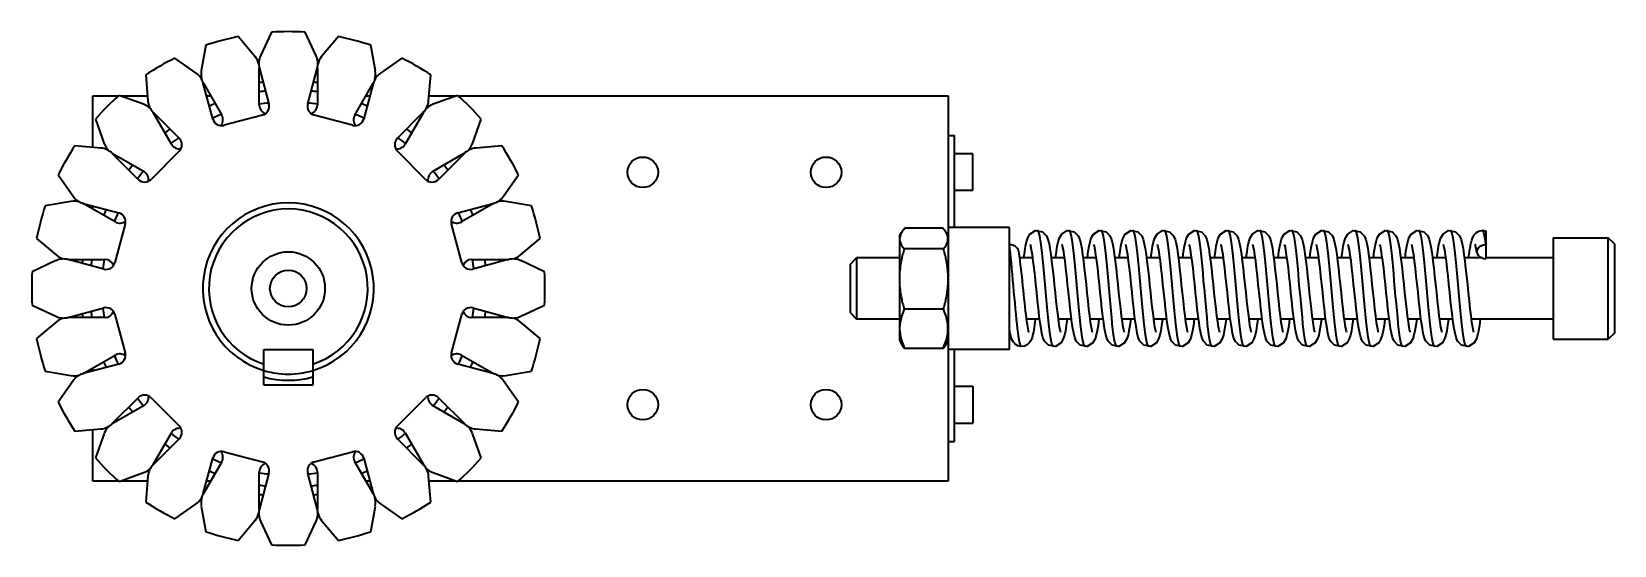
# Model space of a CAD drawing. Header units: millimetres. Extents: x 291 to 921, y 207 to 3425.
# Drawn here: x 291.2 to 550.2, y 589.6 to 673.6 of the extents above; entities that cross this region are included whole.
import ezdxf

# ---------------------------------------------------------------- set-up
doc = ezdxf.new("R2010")
doc.units = ezdxf.units.MM
doc.layers.add('Tangent Edges', color=7, linetype='Continuous', lineweight=50)
doc.layers.add('Visible Edges', color=7, linetype='Continuous', lineweight=50)

msp = doc.modelspace()

# ---------------------------------------------------------------- linework, layer by layer
at = {"layer": 'Tangent Edges', "linetype": 'Continuous', "lineweight": 35}
for points in [[(453.58, 636.65), (453.72, 637.68), (453.86, 638.56), (454.02, 639.28), (454.21, 639.91), (454.58, 640.55), (455.49, 641.11), (456.64, 640.92), (457.28, 640.25), (457.53, 639.64), (457.7, 638.97), (457.85, 638.18), (457.99, 637.23), (458.13, 636.14), (458.27, 634.93), (458.41, 633.64), (458.56, 632.29), (458.7, 630.94), (458.84, 629.6), (458.98, 628.33), (459.12, 627.17), (459.26, 626.15), (459.39, 625.32), (459.52, 624.72), (459.59, 624.48)], [(458.78, 636.65), (458.92, 637.68), (459.06, 638.56), (459.22, 639.28), (459.41, 639.91), (459.78, 640.55), (460.69, 641.11), (461.84, 640.92), (462.48, 640.25), (462.73, 639.64), (462.9, 638.97), (463.05, 638.18), (463.19, 637.23), (463.33, 636.14), (463.47, 634.93), (463.61, 633.64), (463.76, 632.29), (463.9, 630.94), (464.04, 629.6), (464.18, 628.33), (464.32, 627.17), (464.46, 626.15), (464.59, 625.32), (464.72, 624.72), (464.79, 624.48)], [(463.98, 636.65), (464.12, 637.68), (464.26, 638.55), (464.42, 639.28), (464.61, 639.91), (464.98, 640.55), (465.89, 641.11), (467.04, 640.92), (467.68, 640.25), (467.93, 639.64), (468.1, 638.98), (468.24, 638.19), (468.39, 637.24), (468.53, 636.14), (468.67, 634.94), (468.81, 633.64), (468.95, 632.3), (469.1, 630.94), (469.24, 629.61), (469.38, 628.33), (469.52, 627.17), (469.66, 626.15), (469.79, 625.32), (469.92, 624.72), (469.99, 624.48)], [(469.18, 636.65), (469.32, 637.68), (469.46, 638.56), (469.62, 639.28), (469.81, 639.91), (470.18, 640.55), (471.09, 641.11), (472.24, 640.92), (472.88, 640.25), (473.13, 639.64), (473.3, 638.97), (473.45, 638.18), (473.59, 637.23), (473.73, 636.14), (473.87, 634.93), (474.01, 633.64), (474.16, 632.29), (474.3, 630.94), (474.44, 629.6), (474.58, 628.33), (474.72, 627.17), (474.86, 626.15), (474.99, 625.32), (475.12, 624.72), (475.19, 624.48)], [(474.38, 636.65), (474.52, 637.68), (474.66, 638.55), (474.82, 639.28), (475.01, 639.91), (475.38, 640.55), (476.29, 641.11), (477.44, 640.92), (478.08, 640.25), (478.33, 639.64), (478.5, 638.98), (478.65, 638.19), (478.79, 637.24), (478.93, 636.14), (479.07, 634.94), (479.21, 633.64), (479.35, 632.3), (479.5, 630.94), (479.64, 629.61), (479.78, 628.33), (479.92, 627.17), (480.06, 626.15), (480.19, 625.32), (480.32, 624.72), (480.39, 624.48)], [(479.58, 636.65), (479.72, 637.68), (479.86, 638.56), (480.02, 639.28), (480.21, 639.91), (480.58, 640.55), (481.49, 641.11), (482.64, 640.92), (483.28, 640.25), (483.53, 639.64), (483.7, 638.97), (483.85, 638.18), (483.99, 637.23), (484.13, 636.14), (484.27, 634.93), (484.41, 633.64), (484.56, 632.29), (484.7, 630.94), (484.84, 629.6), (484.98, 628.33), (485.12, 627.17), (485.26, 626.15), (485.39, 625.32), (485.52, 624.72), (485.59, 624.48)], [(484.78, 636.65), (484.92, 637.68), (485.06, 638.55), (485.22, 639.28), (485.41, 639.91), (485.78, 640.55), (486.69, 641.11), (487.84, 640.92), (488.48, 640.25), (488.73, 639.64), (488.9, 638.98), (489.05, 638.19), (489.19, 637.24), (489.33, 636.14), (489.47, 634.94), (489.61, 633.64), (489.75, 632.3), (489.9, 630.94), (490.04, 629.61), (490.18, 628.33), (490.32, 627.17), (490.46, 626.15), (490.59, 625.32), (490.72, 624.72), (490.79, 624.48)], [(489.98, 636.65), (490.12, 637.68), (490.26, 638.56), (490.42, 639.28), (490.61, 639.91), (490.98, 640.55), (491.89, 641.11), (493.04, 640.92), (493.68, 640.25), (493.93, 639.64), (494.1, 638.97), (494.25, 638.18), (494.39, 637.23), (494.53, 636.14), (494.67, 634.93), (494.81, 633.64), (494.96, 632.29), (495.1, 630.94), (495.24, 629.6), (495.38, 628.33), (495.52, 627.17), (495.66, 626.15), (495.79, 625.32), (495.92, 624.72), (495.99, 624.48)], [(495.18, 636.65), (495.32, 637.68), (495.46, 638.55), (495.62, 639.28), (495.81, 639.91), (496.18, 640.55), (497.09, 641.11), (498.24, 640.92), (498.88, 640.25), (499.13, 639.64), (499.3, 638.98), (499.45, 638.19), (499.59, 637.24), (499.73, 636.14), (499.87, 634.94), (500.01, 633.64), (500.15, 632.3), (500.3, 630.94), (500.44, 629.61), (500.58, 628.33), (500.72, 627.17), (500.86, 626.15), (500.99, 625.32), (501.12, 624.72), (501.19, 624.48)], [(500.38, 636.65), (500.52, 637.68), (500.66, 638.56), (500.82, 639.28), (501.01, 639.91), (501.38, 640.55), (502.29, 641.11), (503.44, 640.92), (504.08, 640.25), (504.33, 639.64), (504.5, 638.97), (504.65, 638.18), (504.79, 637.23), (504.93, 636.14), (505.07, 634.93), (505.21, 633.64), (505.36, 632.29), (505.5, 630.94), (505.64, 629.6), (505.78, 628.33), (505.92, 627.17), (506.06, 626.15), (506.19, 625.32), (506.32, 624.72), (506.39, 624.48)], [(505.58, 636.65), (505.72, 637.68), (505.86, 638.55), (506.02, 639.28), (506.21, 639.91), (506.58, 640.55), (507.49, 641.11), (508.64, 640.92), (509.28, 640.25), (509.53, 639.64), (509.7, 638.98), (509.85, 638.19), (509.99, 637.24), (510.13, 636.14), (510.27, 634.94), (510.41, 633.64), (510.55, 632.3), (510.7, 630.94), (510.84, 629.61), (510.98, 628.33), (511.12, 627.17), (511.26, 626.15), (511.39, 625.32), (511.52, 624.72), (511.59, 624.48)], [(510.78, 636.65), (510.92, 637.68), (511.06, 638.56), (511.22, 639.28), (511.41, 639.91), (511.78, 640.55), (512.69, 641.11), (513.84, 640.92), (514.48, 640.25), (514.73, 639.64), (514.9, 638.97), (515.05, 638.18), (515.19, 637.23), (515.33, 636.14), (515.47, 634.93), (515.61, 633.64), (515.76, 632.29), (515.9, 630.94), (516.04, 629.6), (516.18, 628.33), (516.32, 627.17), (516.46, 626.15), (516.59, 625.32), (516.72, 624.72), (516.79, 624.48)], [(515.98, 636.65), (516.12, 637.68), (516.26, 638.55), (516.42, 639.28), (516.61, 639.91), (516.98, 640.55), (517.89, 641.11), (519.04, 640.92), (519.68, 640.25), (519.93, 639.64), (520.1, 638.98), (520.25, 638.19), (520.39, 637.24), (520.53, 636.14), (520.67, 634.94), (520.81, 633.64), (520.95, 632.3), (521.1, 630.94), (521.24, 629.61), (521.38, 628.33), (521.52, 627.17), (521.66, 626.15), (521.79, 625.32), (521.92, 624.72), (521.99, 624.48)], [(521.18, 636.65), (521.32, 637.68), (521.46, 638.56), (521.62, 639.28), (521.81, 639.91), (522.18, 640.55), (523.09, 641.11), (524.24, 640.92), (524.88, 640.25), (525.13, 639.64), (525.3, 638.97), (525.45, 638.18), (525.59, 637.23), (525.73, 636.14), (525.87, 634.93), (526.01, 633.64), (526.16, 632.29), (526.3, 630.94), (526.44, 629.6), (526.58, 628.33), (526.72, 627.17), (526.86, 626.15), (526.99, 625.32), (527.12, 624.72), (527.19, 624.48)], [(526.38, 636.65), (526.42, 636.95), (526.46, 637.25), (526.5, 637.53), (526.54, 637.8), (526.58, 638.06), (526.62, 638.31), (526.66, 638.54), (526.7, 638.76), (526.74, 638.97), (526.79, 639.17), (526.84, 639.36), (526.89, 639.54), (526.94, 639.71), (527, 639.88), (527.07, 640.05), (527.16, 640.23), (527.27, 640.42), (527.43, 640.61), (527.64, 640.81), (527.91, 640.98), (528.22, 641.09), (528.55, 641.15), (528.89, 641.12), (529.22, 641.03)], [(452.71, 637.8), (452.78, 637.29), (452.86, 636.74), (452.93, 636.15), (453, 635.53), (453.08, 634.89), (453.15, 634.22), (453.23, 633.53), (453.3, 632.82), (453.37, 632.11), (453.45, 631.4), (453.52, 630.69), (453.6, 629.99), (453.67, 629.3), (453.74, 628.63), (453.82, 627.99), (453.89, 627.39), (453.96, 626.82), (454.04, 626.29), (454.11, 625.81), (454.18, 625.39), (454.25, 625.03), (454.31, 624.75), (454.36, 624.55), (454.39, 624.48)], [(460.67, 626.65), (460.53, 625.62), (460.38, 624.74), (460.23, 624.01), (460.04, 623.39), (459.67, 622.74), (458.75, 622.18), (457.61, 622.38), (456.97, 623.05), (456.71, 623.66), (456.55, 624.32), (456.4, 625.11), (456.26, 626.06), (456.11, 627.15), (455.97, 628.36), (455.83, 629.65), (455.69, 631), (455.55, 632.36), (455.41, 633.69), (455.27, 634.96), (455.13, 636.12), (454.99, 637.14), (454.85, 637.98), (454.73, 638.57), (454.65, 638.82)], [(465.87, 626.65), (465.73, 625.62), (465.58, 624.74), (465.43, 624.01), (465.24, 623.39), (464.87, 622.74), (463.95, 622.18), (462.81, 622.38), (462.17, 623.05), (461.91, 623.66), (461.75, 624.32), (461.6, 625.11), (461.46, 626.06), (461.31, 627.15), (461.17, 628.36), (461.03, 629.65), (460.89, 631), (460.75, 632.36), (460.61, 633.69), (460.47, 634.96), (460.33, 636.12), (460.19, 637.14), (460.05, 637.98), (459.93, 638.57), (459.85, 638.82)], [(471.07, 626.65), (470.93, 625.62), (470.78, 624.74), (470.63, 624.01), (470.44, 623.39), (470.07, 622.74), (469.15, 622.18), (468.01, 622.38), (467.37, 623.05), (467.11, 623.66), (466.95, 624.32), (466.8, 625.11), (466.66, 626.06), (466.51, 627.15), (466.37, 628.36), (466.23, 629.65), (466.09, 631), (465.95, 632.36), (465.81, 633.69), (465.67, 634.96), (465.53, 636.12), (465.39, 637.14), (465.25, 637.98), (465.13, 638.57), (465.05, 638.82)], [(476.27, 626.65), (476.13, 625.62), (475.98, 624.74), (475.83, 624.01), (475.64, 623.39), (475.27, 622.74), (474.35, 622.18), (473.21, 622.38), (472.57, 623.05), (472.31, 623.66), (472.15, 624.32), (472, 625.11), (471.86, 626.06), (471.71, 627.15), (471.57, 628.36), (471.43, 629.65), (471.29, 631), (471.15, 632.36), (471.01, 633.69), (470.87, 634.96), (470.73, 636.12), (470.59, 637.14), (470.45, 637.98), (470.33, 638.57), (470.25, 638.82)], [(481.47, 626.65), (481.33, 625.62), (481.18, 624.74), (481.03, 624.01), (480.84, 623.39), (480.47, 622.74), (479.55, 622.18), (478.41, 622.38), (477.77, 623.05), (477.51, 623.66), (477.35, 624.32), (477.2, 625.11), (477.06, 626.06), (476.91, 627.15), (476.77, 628.36), (476.63, 629.65), (476.49, 631), (476.35, 632.36), (476.21, 633.69), (476.07, 634.96), (475.93, 636.12), (475.79, 637.14), (475.65, 637.98), (475.53, 638.57), (475.45, 638.82)], [(486.67, 626.65), (486.53, 625.62), (486.38, 624.74), (486.23, 624.01), (486.04, 623.39), (485.67, 622.74), (484.75, 622.18), (483.61, 622.38), (482.97, 623.05), (482.71, 623.66), (482.55, 624.32), (482.4, 625.11), (482.26, 626.06), (482.11, 627.15), (481.97, 628.36), (481.83, 629.65), (481.69, 631), (481.55, 632.36), (481.41, 633.69), (481.27, 634.96), (481.13, 636.12), (480.99, 637.14), (480.85, 637.98), (480.73, 638.57), (480.65, 638.82)], [(491.87, 626.65), (491.73, 625.62), (491.58, 624.74), (491.43, 624.01), (491.24, 623.39), (490.87, 622.74), (489.95, 622.18), (488.81, 622.38), (488.17, 623.05), (487.91, 623.66), (487.75, 624.32), (487.6, 625.11), (487.46, 626.06), (487.31, 627.15), (487.17, 628.36), (487.03, 629.65), (486.89, 631), (486.75, 632.36), (486.61, 633.69), (486.47, 634.96), (486.33, 636.12), (486.19, 637.14), (486.05, 637.98), (485.93, 638.57), (485.85, 638.82)], [(497.07, 626.65), (496.93, 625.62), (496.78, 624.74), (496.63, 624.01), (496.44, 623.39), (496.07, 622.74), (495.15, 622.18), (494.01, 622.38), (493.37, 623.05), (493.11, 623.66), (492.95, 624.32), (492.8, 625.11), (492.66, 626.06), (492.51, 627.15), (492.37, 628.36), (492.23, 629.65), (492.09, 631), (491.95, 632.36), (491.81, 633.69), (491.67, 634.96), (491.53, 636.12), (491.39, 637.14), (491.25, 637.98), (491.13, 638.57), (491.05, 638.82)], [(502.27, 626.65), (502.13, 625.62), (501.98, 624.74), (501.83, 624.01), (501.64, 623.39), (501.27, 622.74), (500.35, 622.18), (499.21, 622.38), (498.57, 623.05), (498.31, 623.66), (498.15, 624.32), (498, 625.11), (497.86, 626.06), (497.71, 627.15), (497.57, 628.36), (497.43, 629.65), (497.29, 631), (497.15, 632.36), (497.01, 633.69), (496.87, 634.96), (496.73, 636.12), (496.59, 637.14), (496.45, 637.98), (496.33, 638.57), (496.25, 638.82)], [(507.47, 626.65), (507.33, 625.62), (507.18, 624.74), (507.03, 624.01), (506.84, 623.39), (506.47, 622.74), (505.55, 622.18), (504.41, 622.38), (503.77, 623.05), (503.51, 623.66), (503.35, 624.32), (503.2, 625.11), (503.06, 626.06), (502.91, 627.15), (502.77, 628.36), (502.63, 629.65), (502.49, 631), (502.35, 632.36), (502.21, 633.69), (502.07, 634.96), (501.93, 636.12), (501.79, 637.14), (501.65, 637.98), (501.53, 638.57), (501.45, 638.82)], [(512.67, 626.65), (512.53, 625.62), (512.38, 624.74), (512.23, 624.01), (512.03, 623.39), (511.67, 622.74), (510.75, 622.18), (509.61, 622.38), (508.97, 623.05), (508.71, 623.66), (508.55, 624.32), (508.4, 625.11), (508.26, 626.06), (508.11, 627.15), (507.97, 628.36), (507.83, 629.65), (507.69, 631), (507.55, 632.36), (507.41, 633.69), (507.27, 634.96), (507.13, 636.12), (506.99, 637.14), (506.85, 637.98), (506.73, 638.57), (506.65, 638.82)], [(517.87, 626.65), (517.73, 625.62), (517.58, 624.74), (517.43, 624.01), (517.24, 623.39), (516.87, 622.74), (515.95, 622.18), (514.81, 622.38), (514.17, 623.05), (513.91, 623.66), (513.75, 624.32), (513.6, 625.11), (513.46, 626.06), (513.31, 627.15), (513.17, 628.36), (513.03, 629.65), (512.89, 631), (512.75, 632.36), (512.61, 633.69), (512.47, 634.96), (512.33, 636.12), (512.19, 637.14), (512.05, 637.98), (511.93, 638.57), (511.85, 638.82)], [(523.07, 626.65), (522.93, 625.62), (522.78, 624.74), (522.63, 624.01), (522.43, 623.39), (522.07, 622.74), (521.15, 622.18), (520.01, 622.38), (519.37, 623.05), (519.11, 623.66), (518.95, 624.32), (518.8, 625.11), (518.66, 626.06), (518.51, 627.15), (518.37, 628.36), (518.23, 629.65), (518.09, 631), (517.95, 632.36), (517.81, 633.69), (517.67, 634.96), (517.53, 636.12), (517.39, 637.14), (517.25, 637.98), (517.13, 638.57), (517.05, 638.82)], [(528.27, 626.65), (528.13, 625.62), (527.98, 624.74), (527.83, 624.01), (527.64, 623.39), (527.27, 622.74), (526.35, 622.18), (525.21, 622.37), (524.57, 623.05), (524.32, 623.66), (524.15, 624.32), (524, 625.11), (523.86, 626.06), (523.71, 627.15), (523.57, 628.36), (523.43, 629.65), (523.29, 630.99), (523.15, 632.36), (523.01, 633.69), (522.87, 634.96), (522.73, 636.12), (522.59, 637.14), (522.45, 637.98), (522.33, 638.57), (522.25, 638.82)], [(527.73, 637.54), (527.71, 637.63), (527.7, 637.71), (527.68, 637.8), (527.67, 637.88), (527.65, 637.96), (527.64, 638.04), (527.63, 638.11), (527.61, 638.18), (527.6, 638.25), (527.59, 638.31), (527.57, 638.38), (527.56, 638.43), (527.55, 638.49), (527.53, 638.54), (527.52, 638.59), (527.51, 638.63), (527.5, 638.67), (527.49, 638.71), (527.48, 638.74), (527.47, 638.77), (527.46, 638.79), (527.46, 638.81), (527.46, 638.82), (527.45, 638.82)], [(455.47, 626.65), (455.4, 626.17), (455.34, 625.71), (455.27, 625.28), (455.21, 624.89), (455.14, 624.53), (455.07, 624.2), (455, 623.9), (454.92, 623.61), (454.82, 623.34), (454.68, 623.06), (454.47, 622.75), (454.14, 622.44), (453.67, 622.21), (453.13, 622.15), (452.61, 622.27), (452.18, 622.54), (451.89, 622.85), (451.71, 623.15), (451.59, 623.43), (451.5, 623.7), (451.42, 623.99), (451.35, 624.3), (451.28, 624.64), (451.22, 625.01)]]:
    msp.add_lwpolyline(points, dxfattribs=at)
for points in [[(458.42, 622.15), (458.31, 622.23), (458.21, 622.47), (458.1, 622.87), (457.99, 623.42), (457.88, 624.11), (457.77, 624.93), (457.66, 625.87), (457.56, 626.9), (457.45, 628.01), (457.34, 629.19), (457.23, 630.41), (457.12, 631.65), (457.01, 632.89), (456.91, 634.11), (456.8, 635.28), (456.69, 636.4), (456.58, 637.43), (456.47, 638.36), (456.36, 639.18), (456.26, 639.87), (456.15, 640.42), (456.04, 640.82), (455.93, 641.06), (455.82, 641.15)], [(463.62, 622.15), (463.51, 622.23), (463.41, 622.47), (463.3, 622.87), (463.19, 623.42), (463.08, 624.11), (462.97, 624.93), (462.86, 625.87), (462.76, 626.9), (462.65, 628.01), (462.54, 629.19), (462.43, 630.41), (462.32, 631.65), (462.21, 632.89), (462.11, 634.11), (462, 635.28), (461.89, 636.4), (461.78, 637.43), (461.67, 638.36), (461.56, 639.18), (461.46, 639.87), (461.35, 640.42), (461.24, 640.82), (461.13, 641.07), (461.02, 641.14)], [(468.82, 622.15), (468.71, 622.23), (468.61, 622.47), (468.5, 622.87), (468.39, 623.42), (468.28, 624.11), (468.17, 624.93), (468.06, 625.86), (467.96, 626.9), (467.85, 628.01), (467.74, 629.19), (467.63, 630.41), (467.52, 631.65), (467.41, 632.89), (467.31, 634.11), (467.2, 635.28), (467.09, 636.4), (466.98, 637.43), (466.87, 638.36), (466.76, 639.18), (466.66, 639.87), (466.55, 640.42), (466.44, 640.82), (466.33, 641.07), (466.22, 641.15)], [(474.02, 622.15), (473.91, 622.23), (473.81, 622.47), (473.7, 622.87), (473.59, 623.42), (473.48, 624.11), (473.37, 624.93), (473.26, 625.87), (473.16, 626.9), (473.05, 628.01), (472.94, 629.19), (472.83, 630.41), (472.72, 631.65), (472.61, 632.89), (472.51, 634.11), (472.4, 635.28), (472.29, 636.4), (472.18, 637.43), (472.07, 638.36), (471.96, 639.18), (471.86, 639.87), (471.75, 640.42), (471.64, 640.82), (471.53, 641.06), (471.42, 641.15)], [(479.22, 622.15), (479.11, 622.23), (479.01, 622.47), (478.9, 622.87), (478.79, 623.42), (478.68, 624.11), (478.57, 624.93), (478.46, 625.87), (478.36, 626.9), (478.25, 628.01), (478.14, 629.19), (478.03, 630.41), (477.92, 631.65), (477.81, 632.89), (477.71, 634.11), (477.6, 635.28), (477.49, 636.4), (477.38, 637.43), (477.27, 638.36), (477.16, 639.18), (477.06, 639.87), (476.95, 640.42), (476.84, 640.82), (476.73, 641.06), (476.62, 641.14)], [(484.42, 622.15), (484.31, 622.23), (484.21, 622.47), (484.1, 622.87), (483.99, 623.42), (483.88, 624.11), (483.77, 624.93), (483.66, 625.86), (483.56, 626.9), (483.45, 628.01), (483.34, 629.19), (483.23, 630.41), (483.12, 631.65), (483.01, 632.89), (482.91, 634.11), (482.8, 635.28), (482.69, 636.4), (482.58, 637.43), (482.47, 638.36), (482.36, 639.18), (482.26, 639.87), (482.15, 640.42), (482.04, 640.82), (481.93, 641.07), (481.82, 641.15)], [(489.62, 622.15), (489.51, 622.23), (489.41, 622.47), (489.3, 622.87), (489.19, 623.42), (489.08, 624.11), (488.97, 624.93), (488.86, 625.87), (488.76, 626.9), (488.65, 628.01), (488.54, 629.19), (488.43, 630.41), (488.32, 631.65), (488.21, 632.89), (488.11, 634.11), (488, 635.28), (487.89, 636.4), (487.78, 637.43), (487.67, 638.36), (487.56, 639.18), (487.46, 639.87), (487.35, 640.42), (487.24, 640.82), (487.13, 641.06), (487.02, 641.15)], [(494.82, 622.15), (494.71, 622.23), (494.61, 622.47), (494.5, 622.87), (494.39, 623.42), (494.28, 624.11), (494.17, 624.93), (494.06, 625.87), (493.96, 626.9), (493.85, 628.01), (493.74, 629.19), (493.63, 630.41), (493.52, 631.65), (493.41, 632.89), (493.31, 634.11), (493.2, 635.28), (493.09, 636.4), (492.98, 637.43), (492.87, 638.36), (492.76, 639.18), (492.66, 639.87), (492.55, 640.42), (492.44, 640.82), (492.33, 641.06), (492.22, 641.14)], [(500.02, 622.15), (499.91, 622.23), (499.81, 622.47), (499.7, 622.87), (499.59, 623.42), (499.48, 624.11), (499.37, 624.93), (499.26, 625.86), (499.16, 626.9), (499.05, 628.01), (498.94, 629.19), (498.83, 630.41), (498.72, 631.65), (498.61, 632.89), (498.51, 634.11), (498.4, 635.28), (498.29, 636.4), (498.18, 637.43), (498.07, 638.36), (497.96, 639.18), (497.86, 639.87), (497.75, 640.42), (497.64, 640.82), (497.53, 641.07), (497.42, 641.15)], [(505.22, 622.15), (505.11, 622.23), (505.01, 622.47), (504.9, 622.87), (504.79, 623.42), (504.68, 624.11), (504.57, 624.93), (504.46, 625.87), (504.36, 626.9), (504.25, 628.01), (504.14, 629.19), (504.03, 630.41), (503.92, 631.65), (503.81, 632.89), (503.71, 634.11), (503.6, 635.28), (503.49, 636.4), (503.38, 637.43), (503.27, 638.36), (503.16, 639.18), (503.06, 639.87), (502.95, 640.42), (502.84, 640.82), (502.73, 641.06), (502.62, 641.15)], [(510.42, 622.15), (510.31, 622.23), (510.21, 622.47), (510.1, 622.87), (509.99, 623.42), (509.88, 624.11), (509.77, 624.93), (509.66, 625.87), (509.56, 626.9), (509.45, 628.01), (509.34, 629.19), (509.23, 630.41), (509.12, 631.65), (509.01, 632.89), (508.91, 634.11), (508.8, 635.28), (508.69, 636.4), (508.58, 637.43), (508.47, 638.36), (508.36, 639.18), (508.26, 639.87), (508.15, 640.42), (508.04, 640.82), (507.93, 641.06), (507.82, 641.14)], [(515.62, 622.15), (515.51, 622.23), (515.41, 622.47), (515.3, 622.87), (515.19, 623.42), (515.08, 624.11), (514.97, 624.93), (514.86, 625.87), (514.76, 626.9), (514.65, 628.01), (514.54, 629.19), (514.43, 630.41), (514.32, 631.65), (514.21, 632.89), (514.11, 634.11), (514, 635.28), (513.89, 636.4), (513.78, 637.43), (513.67, 638.36), (513.56, 639.18), (513.46, 639.87), (513.35, 640.42), (513.24, 640.82), (513.13, 641.07), (513.02, 641.15)], [(520.82, 622.15), (520.71, 622.23), (520.61, 622.47), (520.5, 622.87), (520.39, 623.42), (520.28, 624.11), (520.17, 624.93), (520.06, 625.87), (519.96, 626.9), (519.85, 628.01), (519.74, 629.19), (519.63, 630.41), (519.52, 631.65), (519.41, 632.89), (519.31, 634.11), (519.2, 635.28), (519.09, 636.4), (518.98, 637.43), (518.87, 638.36), (518.76, 639.18), (518.66, 639.87), (518.55, 640.42), (518.44, 640.82), (518.33, 641.06), (518.22, 641.15)], [(526.02, 622.15), (525.91, 622.23), (525.81, 622.47), (525.7, 622.87), (525.59, 623.42), (525.48, 624.11), (525.37, 624.93), (525.26, 625.87), (525.16, 626.9), (525.05, 628.01), (524.94, 629.19), (524.83, 630.41), (524.72, 631.65), (524.61, 632.89), (524.51, 634.11), (524.4, 635.28), (524.29, 636.4), (524.18, 637.43), (524.07, 638.36), (523.96, 639.18), (523.86, 639.87), (523.75, 640.42), (523.64, 640.82), (523.53, 641.06), (523.42, 641.14)], [(529.22, 638.8), (529.19, 638.99), (529.17, 639.16), (529.14, 639.33), (529.12, 639.5), (529.09, 639.65), (529.07, 639.8), (529.04, 639.94), (529.02, 640.08), (528.99, 640.21), (528.97, 640.32), (528.94, 640.44), (528.92, 640.54), (528.89, 640.64), (528.87, 640.72), (528.84, 640.8), (528.82, 640.88), (528.8, 640.94), (528.77, 640.99), (528.75, 641.04), (528.72, 641.08), (528.7, 641.11), (528.67, 641.13), (528.65, 641.14), (528.62, 641.15)], [(453.22, 622.15), (453.14, 622.2), (453.05, 622.34), (452.97, 622.58), (452.89, 622.91), (452.8, 623.33), (452.72, 623.84), (452.64, 624.43), (452.55, 625.08), (452.47, 625.81), (452.39, 626.59), (452.3, 627.43), (452.22, 628.31), (452.14, 629.23), (452.05, 630.16), (451.97, 631.12), (451.88, 632.07), (451.8, 633.03), (451.72, 633.97), (451.63, 634.89), (451.55, 635.77), (451.47, 636.61), (451.38, 637.4), (451.3, 638.13), (451.22, 638.8)]]:
    msp.add_lwpolyline(points, dxfattribs=at).dxf.unprotected_set("ltscale", 0)
for centre, major_axis, start_param, end_param in [((451.22, 637.67), (1.5, 0), 0.115445, 1.570796), ((529.22, 637.67), (-1.5, 0), 4.712389, 7.853982)]:
    msp.add_ellipse(centre, major_axis=major_axis, ratio=0.753227, start_param=start_param, end_param=end_param, dxfattribs=at)
at = {"layer": 'Visible Edges', "linetype": 'Continuous', "lineweight": 35}
for p, q in [((330.47, 673.56), (328.67, 669.69)), ((337.77, 669.69), (335.97, 673.56)), ((319.71, 671.42), (318.97, 667.22)), ((327.76, 669.58), (325.02, 672.84)), ((341.41, 672.84), (338.67, 669.58)), ((347.46, 667.22), (346.72, 671.42)), ((318.13, 666.87), (314.64, 669.32)), ((351.79, 669.32), (348.3, 666.87)), ((309.88, 666.57), (310.25, 662.32)), ((328.47, 661.65), (328.47, 667.65)), ((328.49, 667.65), (330.04, 661.85)), ((336.39, 661.85), (337.95, 667.65)), ((337.97, 667.65), (337.97, 661.65)), ((356.18, 662.32), (356.55, 666.57)), ((301.22, 663.15), (305.44, 663.15)), ((301.22, 654.73), (301.22, 663.15)), ((309.53, 661.77), (305.53, 663.23)), ((305.74, 663.15), (310.18, 663.15)), ((320.86, 659.4), (319.31, 665.19)), ((319.33, 665.2), (322.33, 660)), ((319.86, 663.15), (320.51, 663.15)), ((344.1, 660), (347.1, 665.2)), ((347.12, 665.19), (345.57, 659.4)), ((345.92, 663.15), (346.57, 663.15)), ((356.25, 663.15), (360.69, 663.15)), ((360.91, 663.23), (356.9, 661.77)), ((361, 663.15), (441.22, 663.15)), ((441.22, 663.15), (441.22, 641.65)), ((311.12, 660.46), (315.36, 656.22)), ((351.07, 656.22), (355.31, 660.46)), ((301.64, 659.34), (303.1, 655.33)), ((314.1, 655.25), (311.1, 660.45)), ((328.98, 660.02), (322.7, 658.34)), ((343.73, 658.34), (337.45, 660.02)), ((355.33, 660.45), (352.33, 655.25)), ((363.34, 655.33), (364.79, 659.34)), ((441.22, 656.65), (442.22, 656.65)), ((442.22, 641.65), (442.22, 656.65)), ((302.54, 654.61), (298.3, 654.98)), ((308.64, 649.5), (304.4, 653.74)), ((304.41, 653.76), (309.61, 650.76)), ((315.36, 654.1), (310.77, 649.5)), ((355.67, 649.5), (351.07, 654.1)), ((356.82, 650.76), (362.02, 653.76)), ((362.03, 653.74), (357.79, 649.5)), ((368.14, 654.98), (363.89, 654.61)), ((445.22, 653.65), (442.22, 653.65)), ((445.22, 647.65), (445.22, 653.65)), ((295.55, 650.22), (297.99, 646.73)), ((368.44, 646.73), (370.89, 650.22)), ((445.22, 647.65), (442.22, 647.65)), ((297.64, 645.89), (293.45, 645.15)), ((304.86, 642.53), (299.66, 645.53)), ((299.67, 645.55), (305.47, 644)), ((301.22, 644.64), (301.22, 645.14)), ((360.96, 644), (366.76, 645.55)), ((366.77, 645.53), (361.57, 642.53)), ((372.99, 645.15), (368.79, 645.89)), ((292.02, 639.84), (295.29, 637.1)), ((306.53, 642.16), (304.85, 635.88)), ((361.59, 635.88), (359.9, 642.16)), ((371.14, 637.1), (374.41, 639.84)), ((433.22, 640.18), (433.57, 640.79)), ((433.22, 640.18), (433.22, 633.2)), ((440.35, 641.49), (434.08, 641.49)), ((441.22, 640.18), (440.86, 640.79)), ((441.22, 641.65), (441.22, 621.65)), ((451.22, 641.65), (441.22, 641.65)), ((451.22, 621.65), (451.22, 641.65)), ((540.22, 639.95), (540.22, 637.47)), ((540.22, 639.95), (549.22, 639.95)), ((549.22, 637.47), (549.22, 639.95)), ((550.22, 638.95), (549.22, 639.95)), ((440.43, 638.12), (434, 638.12)), ((529.22, 636.54), (529.22, 638.8)), ((540.22, 637.47), (540.22, 623.35)), ((549.22, 623.35), (549.22, 637.47)), ((550.22, 638.95), (550.22, 636.77)), ((295.17, 636.2), (291.31, 634.4)), ((303.01, 634.82), (297.21, 636.38)), ((297.22, 636.4), (303.22, 636.4)), ((363.22, 636.4), (369.22, 636.4)), ((369.22, 636.38), (363.42, 634.82)), ((375.13, 634.4), (371.26, 636.2)), ((425.22, 635.65), (426.22, 636.65)), ((425.22, 634.46), (425.22, 635.65)), ((426.22, 636.65), (426.22, 635.16)), ((433.22, 636.65), (426.22, 636.65)), ((426.22, 635.16), (426.22, 626.65)), ((455.06, 636.65), (452.87, 636.65)), ((460.26, 636.65), (458.07, 636.65)), ((465.46, 636.65), (463.27, 636.65)), ((470.66, 636.65), (468.47, 636.65)), ((475.86, 636.65), (473.67, 636.65)), ((481.06, 636.65), (478.87, 636.65)), ((486.26, 636.65), (484.07, 636.65)), ((491.46, 636.65), (489.27, 636.65)), ((496.66, 636.65), (494.47, 636.65)), ((501.86, 636.65), (499.67, 636.65)), ((507.06, 636.65), (504.87, 636.65)), ((512.26, 636.65), (510.07, 636.65)), ((517.46, 636.65), (515.27, 636.65)), ((522.66, 636.65), (520.47, 636.65)), ((528.59, 636.65), (525.67, 636.65)), ((540.22, 636.65), (529.22, 636.65)), ((550.22, 636.77), (550.22, 624.35)), ((425.22, 627.65), (425.22, 634.46)), ((433.22, 633.2), (433.22, 623.18)), ((291.31, 628.9), (295.17, 627.1)), ((297.21, 626.92), (303.01, 628.47)), ((303.22, 626.9), (297.22, 626.9)), ((304.85, 627.41), (306.53, 621.13)), ((359.9, 621.13), (361.59, 627.41)), ((369.22, 626.9), (363.22, 626.9)), ((363.42, 628.47), (369.22, 626.92)), ((371.26, 627.1), (375.13, 628.9)), ((425.22, 627.65), (426.22, 626.65)), ((440.43, 628.28), (434, 628.28)), ((295.29, 626.2), (292.02, 623.46)), ((374.41, 623.46), (371.14, 626.2)), ((433.22, 626.65), (426.22, 626.65)), ((456.18, 626.65), (453.99, 626.65)), ((461.38, 626.65), (459.19, 626.65)), ((466.58, 626.65), (464.39, 626.65)), ((471.78, 626.65), (469.59, 626.65)), ((476.98, 626.65), (474.79, 626.65)), ((482.18, 626.65), (479.99, 626.65)), ((487.38, 626.65), (485.19, 626.65)), ((492.58, 626.65), (490.39, 626.65)), ((497.78, 626.65), (495.59, 626.65)), ((502.98, 626.65), (500.79, 626.65)), ((508.18, 626.65), (505.99, 626.65)), ((513.38, 626.65), (511.19, 626.65)), ((518.58, 626.65), (516.39, 626.65)), ((523.78, 626.65), (521.59, 626.65)), ((540.22, 626.65), (526.79, 626.65)), ((550.22, 624.35), (549.22, 623.35)), ((329.22, 621.65), (337.22, 621.65)), ((329.22, 619.28), (329.22, 621.65)), ((337.22, 621.65), (337.22, 619.28)), ((433.22, 623.18), (433.67, 622.39)), ((440.35, 621.81), (434.08, 621.81)), ((441.22, 623.18), (440.76, 622.39)), ((451.22, 621.65), (441.22, 621.65)), ((441.22, 621.65), (441.22, 600.15)), ((442.22, 606.65), (442.22, 621.65)), ((540.22, 623.35), (549.22, 623.35)), ((299.66, 617.76), (304.86, 620.76)), ((305.47, 619.29), (299.67, 617.74)), ((366.76, 617.74), (360.96, 619.29)), ((361.57, 620.76), (366.77, 617.76)), ((293.45, 618.15), (297.64, 617.4)), ((297.99, 616.56), (295.55, 613.07)), ((301.22, 618.16), (301.22, 618.66)), ((329.22, 615.85), (329.22, 618.23)), ((337.22, 618.23), (337.22, 615.85)), ((370.89, 613.07), (368.44, 616.56)), ((368.79, 617.4), (372.99, 618.15)), ((337.22, 615.85), (329.22, 615.85)), ((442.22, 615.65), (445.22, 615.65)), ((445.22, 615.65), (445.22, 609.65)), ((304.4, 609.55), (308.64, 613.79)), ((309.61, 612.53), (304.41, 609.53)), ((310.77, 613.79), (315.36, 609.2)), ((351.07, 609.2), (355.67, 613.79)), ((362.02, 609.53), (356.82, 612.53)), ((357.79, 613.79), (362.03, 609.55)), ((298.3, 608.31), (302.54, 608.68)), ((363.89, 608.68), (368.14, 608.31)), ((442.22, 609.65), (445.22, 609.65)), ((301.22, 600.15), (301.22, 608.57)), ((303.1, 607.96), (301.64, 603.96)), ((311.1, 602.85), (314.1, 608.04)), ((315.36, 607.08), (311.12, 602.83)), ((355.31, 602.83), (351.07, 607.08)), ((352.33, 608.04), (355.33, 602.85)), ((364.79, 603.96), (363.34, 607.96)), ((441.22, 606.65), (442.22, 606.65)), ((319.31, 598.1), (320.86, 603.9)), ((322.7, 604.96), (328.98, 603.28)), ((337.45, 603.28), (343.73, 604.96)), ((345.57, 603.9), (347.12, 598.1)), ((305.53, 600.07), (309.53, 601.53)), ((310.25, 600.97), (309.88, 596.73)), ((322.33, 603.29), (319.33, 598.1)), ((328.47, 595.65), (328.47, 601.65)), ((330.04, 601.44), (328.49, 595.64)), ((337.95, 595.64), (336.39, 601.44)), ((337.97, 601.65), (337.97, 595.65)), ((347.1, 598.1), (344.1, 603.29)), ((356.55, 596.73), (356.18, 600.97)), ((356.9, 601.53), (360.91, 600.07)), ((305.44, 600.15), (301.22, 600.15)), ((310.18, 600.15), (305.74, 600.15)), ((320.51, 600.15), (319.86, 600.15)), ((346.57, 600.15), (345.92, 600.15)), ((360.69, 600.15), (356.25, 600.15)), ((441.22, 600.15), (361, 600.15)), ((314.64, 593.98), (318.13, 596.42)), ((318.97, 596.07), (319.71, 591.88)), ((346.72, 591.88), (347.46, 596.07)), ((348.3, 596.42), (351.79, 593.98)), ((325.02, 590.45), (327.76, 593.72)), ((328.67, 593.6), (330.47, 589.74)), ((335.97, 589.74), (337.77, 593.6)), ((338.67, 593.72), (341.41, 590.45))]:
    msp.add_line(p, q, dxfattribs=at)
for points in [[(434.08, 641.49), (433.95, 641.32), (433.82, 641.17), (433.72, 641.02), (433.62, 640.87), (433.54, 640.73), (433.46, 640.59), (433.4, 640.45), (433.36, 640.32), (433.32, 640.19), (433.29, 640.05), (433.27, 639.92), (433.26, 639.79), (433.26, 639.66), (433.28, 639.53), (433.3, 639.4), (433.33, 639.27), (433.38, 639.14), (433.43, 639), (433.49, 638.86), (433.57, 638.72), (433.66, 638.58), (433.76, 638.43), (433.87, 638.28), (434, 638.12)], [(440.43, 638.12), (440.56, 638.28), (440.67, 638.43), (440.77, 638.58), (440.86, 638.72), (440.94, 638.86), (441, 639), (441.06, 639.14), (441.1, 639.27), (441.13, 639.4), (441.16, 639.53), (441.17, 639.66), (441.17, 639.79), (441.16, 639.92), (441.14, 640.05), (441.12, 640.19), (441.08, 640.32), (441.03, 640.45), (440.97, 640.59), (440.9, 640.73), (440.81, 640.87), (440.72, 641.02), (440.61, 641.17), (440.49, 641.32), (440.35, 641.49)], [(529.22, 638.8), (529.22, 638.98), (529.22, 639.15), (529.22, 639.31), (529.22, 639.46), (529.22, 639.61), (529.22, 639.75), (529.22, 639.89), (529.22, 640.01), (529.22, 640.13), (529.22, 640.25), (529.22, 640.35), (529.22, 640.45), (529.22, 640.54), (529.22, 640.63), (529.22, 640.7), (529.22, 640.77), (529.22, 640.83), (529.22, 640.89), (529.22, 640.93), (529.22, 640.97), (529.22, 640.99), (529.22, 641.02), (529.22, 641.03), (529.22, 641.03)], [(434, 638.12), (433.93, 637.88), (433.87, 637.65), (433.81, 637.42), (433.75, 637.2), (433.69, 636.98), (433.64, 636.76), (433.6, 636.55), (433.55, 636.34), (433.51, 636.13), (433.47, 635.93), (433.43, 635.72), (433.4, 635.52), (433.37, 635.32), (433.34, 635.12), (433.32, 634.93), (433.3, 634.73), (433.28, 634.54), (433.26, 634.34), (433.25, 634.15), (433.24, 633.96), (433.23, 633.77), (433.22, 633.58), (433.22, 633.39), (433.22, 633.2)], [(441.22, 633.2), (441.21, 633.39), (441.21, 633.58), (441.2, 633.77), (441.2, 633.96), (441.18, 634.15), (441.17, 634.34), (441.15, 634.54), (441.13, 634.73), (441.11, 634.93), (441.09, 635.12), (441.06, 635.32), (441.03, 635.52), (441, 635.72), (440.96, 635.93), (440.92, 636.13), (440.88, 636.34), (440.84, 636.55), (440.79, 636.76), (440.74, 636.98), (440.68, 637.2), (440.63, 637.42), (440.56, 637.65), (440.5, 637.88), (440.43, 638.12)], [(433.22, 633.2), (433.22, 633.01), (433.22, 632.82), (433.23, 632.63), (433.24, 632.44), (433.25, 632.25), (433.26, 632.06), (433.28, 631.86), (433.3, 631.67), (433.32, 631.47), (433.34, 631.28), (433.37, 631.08), (433.4, 630.88), (433.43, 630.68), (433.47, 630.47), (433.51, 630.27), (433.55, 630.06), (433.6, 629.85), (433.64, 629.64), (433.69, 629.42), (433.75, 629.2), (433.81, 628.97), (433.87, 628.75), (433.93, 628.52), (434, 628.28)], [(440.43, 628.28), (440.5, 628.52), (440.56, 628.75), (440.63, 628.97), (440.68, 629.2), (440.74, 629.42), (440.79, 629.64), (440.84, 629.85), (440.88, 630.06), (440.92, 630.27), (440.96, 630.47), (441, 630.68), (441.03, 630.88), (441.06, 631.08), (441.09, 631.28), (441.11, 631.47), (441.13, 631.67), (441.15, 631.86), (441.17, 632.06), (441.18, 632.25), (441.2, 632.44), (441.2, 632.63), (441.21, 632.82), (441.21, 633.01), (441.22, 633.2)], [(434, 628.28), (433.87, 627.98), (433.76, 627.68), (433.66, 627.4), (433.57, 627.12), (433.49, 626.85), (433.43, 626.59), (433.38, 626.33), (433.33, 626.07), (433.3, 625.82), (433.28, 625.56), (433.26, 625.31), (433.26, 625.06), (433.27, 624.81), (433.29, 624.56), (433.32, 624.31), (433.36, 624.05), (433.4, 623.79), (433.46, 623.53), (433.54, 623.26), (433.62, 622.99), (433.72, 622.71), (433.82, 622.42), (433.95, 622.12), (434.08, 621.81)], [(440.35, 621.81), (440.49, 622.12), (440.61, 622.42), (440.72, 622.71), (440.81, 622.99), (440.9, 623.26), (440.97, 623.53), (441.03, 623.79), (441.08, 624.05), (441.12, 624.31), (441.14, 624.56), (441.16, 624.81), (441.17, 625.06), (441.17, 625.31), (441.16, 625.56), (441.13, 625.82), (441.1, 626.07), (441.06, 626.33), (441, 626.59), (440.94, 626.85), (440.86, 627.12), (440.77, 627.4), (440.67, 627.68), (440.56, 627.98), (440.43, 628.28)], [(434.08, 621.81), (434.06, 621.84), (434.04, 621.86), (434.02, 621.89), (434, 621.91), (433.98, 621.94), (433.96, 621.96), (433.94, 621.99), (433.92, 622.01), (433.9, 622.04), (433.89, 622.06), (433.87, 622.09), (433.85, 622.11), (433.83, 622.13), (433.82, 622.16), (433.8, 622.18), (433.78, 622.21), (433.77, 622.23), (433.75, 622.25), (433.74, 622.28), (433.72, 622.3), (433.71, 622.32), (433.7, 622.35), (433.68, 622.37), (433.67, 622.39)], [(440.76, 622.39), (440.75, 622.37), (440.74, 622.35), (440.72, 622.32), (440.71, 622.3), (440.69, 622.28), (440.68, 622.25), (440.66, 622.23), (440.65, 622.21), (440.63, 622.18), (440.62, 622.16), (440.6, 622.13), (440.58, 622.11), (440.56, 622.09), (440.55, 622.06), (440.53, 622.04), (440.51, 622.01), (440.49, 621.99), (440.47, 621.96), (440.45, 621.94), (440.43, 621.91), (440.41, 621.89), (440.39, 621.86), (440.37, 621.84), (440.35, 621.81)], [(329.22, 618.23), (329.22, 618.28), (329.22, 618.32), (329.22, 618.36), (329.22, 618.41), (329.22, 618.45), (329.22, 618.5), (329.22, 618.54), (329.22, 618.59), (329.22, 618.63), (329.22, 618.67), (329.22, 618.72), (329.22, 618.76), (329.22, 618.8), (329.22, 618.85), (329.22, 618.89), (329.22, 618.93), (329.22, 618.98), (329.22, 619.02), (329.22, 619.06), (329.22, 619.11), (329.22, 619.15), (329.22, 619.19), (329.22, 619.24), (329.22, 619.28)], [(337.22, 619.28), (337.22, 619.24), (337.22, 619.19), (337.22, 619.15), (337.22, 619.11), (337.22, 619.06), (337.22, 619.02), (337.22, 618.98), (337.22, 618.93), (337.22, 618.89), (337.22, 618.85), (337.22, 618.8), (337.22, 618.76), (337.22, 618.72), (337.22, 618.67), (337.22, 618.63), (337.22, 618.59), (337.22, 618.54), (337.22, 618.5), (337.22, 618.45), (337.22, 618.41), (337.22, 618.36), (337.22, 618.32), (337.22, 618.28), (337.22, 618.23)], [(329.22, 618.23), (329.25, 618.22), (329.35, 618.19), (329.52, 618.14), (329.76, 618.08), (330.05, 618.01), (330.39, 617.94), (330.77, 617.86), (331.21, 617.79), (331.68, 617.73), (332.19, 617.69), (332.7, 617.66), (333.22, 617.65), (333.73, 617.66), (334.25, 617.69), (334.75, 617.73), (335.23, 617.79), (335.66, 617.86), (336.04, 617.94), (336.38, 618.01), (336.67, 618.08), (336.91, 618.14), (337.08, 618.19), (337.18, 618.22), (337.22, 618.23)]]:
    msp.add_lwpolyline(points, dxfattribs=at)
for centre, radius in [((391.22, 650.65), 2.5), ((421.22, 650.65), 2.5), ((333.22, 631.65), 6), ((333.22, 631.65), 3), ((391.22, 612.65), 2.5), ((421.22, 612.65), 2.5)]:
    msp.add_circle(centre, radius, dxfattribs=at)
for centre, radius, start, end in [((333.22, 631.65), 42, 86.2469, 93.7531), ((333.22, 631.65), 42, 101.2469, 108.7531), ((333.22, 631.65), 42, 71.2469, 78.7531), ((333.22, 631.65), 42, 116.2469, 123.7531), ((325.47, 667.65), 3, 13.2787, 40), ((331.38, 668.43), 3, 155, 195), ((335.05, 668.43), 3, 345, 25), ((340.97, 667.65), 3, 140, 166.7212), ((333.22, 631.65), 42, 56.2469, 63.7531), ((316.41, 664.42), 3, 15, 55), ((321.93, 666.7), 3, 170, 196.7212), ((325.47, 667.65), 3, 0, 1.7213), ((340.97, 667.65), 3, 178.2788, 180), ((350.02, 664.42), 3, 125, 165), ((344.5, 666.7), 3, 343.2787, 10), ((333.22, 631.65), 42, 131.2469, 138.7531), ((321.93, 666.7), 3, 208.2788, 210), ((333.22, 631.65), 34, 111.9692, 112.1088), ((333.22, 631.65), 34, 96.9692, 98.0308), ((333.22, 631.65), 32.5, 96.5959, 98.4041), ((333.22, 631.65), 32.5, 81.5959, 83.4041), ((333.22, 631.65), 34, 81.9692, 83.0308), ((333.22, 631.65), 34, 67.8912, 68.0308), ((344.5, 666.7), 3, 330, 331.7213), ((333.22, 631.65), 42, 41.2469, 48.7531), ((308.5, 658.95), 3, 43.2787, 70), ((313.24, 662.58), 3, 185, 225), ((308.5, 658.95), 3, 30, 31.7213), ((333.22, 631.65), 32.5, 111.5959, 113.4041), ((333.22, 631.65), 30.5, 96.0404, 98.9596), ((329.97, 661.65), 1.5, 180, 249.9583), ((328.59, 661.47), 1.5, 285, 15), ((337.84, 661.47), 1.5, 165, 255), ((333.22, 631.65), 30.5, 81.0404, 83.9596), ((336.47, 661.65), 1.5, 290.0417, 0), ((333.22, 631.65), 32.5, 66.5959, 68.4041), ((353.19, 662.58), 3, 315, 355), ((357.93, 658.95), 3, 148.2788, 150), ((357.93, 658.95), 3, 110, 136.7212), ((333.22, 631.65), 30.5, 111.0404, 113.9596), ((322.31, 659.78), 1.5, 195, 285), ((321.03, 659.25), 1.5, 320.0417, 30), ((344.12, 659.78), 1.5, 255, 345), ((345.4, 659.25), 1.5, 150, 219.9583), ((333.22, 631.65), 30.5, 66.0404, 68.9596), ((305.91, 656.36), 3, 200, 226.7212), ((333.22, 631.65), 32.5, 126.5959, 128.4041), ((333.22, 631.65), 30.5, 126.0404, 128.9596), ((314.3, 655.16), 1.5, 315, 45), ((352.13, 655.16), 1.5, 135, 225), ((333.22, 631.65), 30.5, 51.0404, 53.9596), ((333.22, 631.65), 32.5, 51.5959, 53.4041), ((360.52, 656.36), 3, 313.2787, 340), ((333.22, 631.65), 42, 146.2469, 153.7531), ((302.28, 651.62), 3, 45, 85), ((305.91, 656.36), 3, 238.2788, 240), ((315.4, 656), 1.5, 210, 279.9583), ((351.03, 656), 1.5, 260.0417, 330), ((360.52, 656.36), 3, 300, 301.7213), ((364.15, 651.62), 3, 95, 135), ((333.22, 631.65), 42, 26.2469, 33.7531), ((333.22, 631.65), 32.5, 141.5959, 143.4041), ((333.22, 631.65), 30.5, 141.0404, 143.9596), ((308.86, 649.46), 1.5, 350.0417, 60), ((357.57, 649.46), 1.5, 120, 189.9583), ((333.22, 631.65), 30.5, 36.0404, 38.9596), ((333.22, 631.65), 32.5, 36.5959, 38.4041), ((309.7, 650.56), 1.5, 225, 315), ((356.73, 650.56), 1.5, 225, 315), ((333.22, 631.65), 42, 161.2469, 168.7531), ((298.16, 642.94), 3, 73.2787, 100), ((300.45, 648.45), 3, 215, 255), ((298.16, 642.94), 3, 60, 61.7213), ((333.22, 631.65), 14, 286.6015, 253.3985), ((365.98, 648.45), 3, 285, 325), ((368.27, 642.94), 3, 118.2788, 120), ((368.27, 642.94), 3, 80, 106.7212), ((333.22, 631.65), 42, 11.2469, 18.7531), ((333.22, 631.65), 32.5, 156.5959, 158.4041), ((333.22, 631.65), 30.5, 156.0404, 158.9596), ((305.61, 643.83), 1.5, 240, 309.9583), ((305.08, 642.55), 1.5, 345, 75), ((333.22, 631.65), 13, 287.9202, 252.0798), ((361.35, 642.55), 1.5, 105, 195), ((360.82, 643.83), 1.5, 230.0417, 300), ((333.22, 631.65), 30.5, 21.0404, 23.9596), ((333.22, 631.65), 32.5, 21.5959, 23.4041), ((296.44, 633.48), 3, 75, 115), ((297.22, 639.4), 3, 230, 256.7212), ((297.22, 639.4), 3, 268.2788, 270), ((333.22, 631.65), 34, 171.9692, 173.0308), ((333.22, 631.65), 32.5, 171.5959, 173.4041), ((333.22, 631.65), 30.5, 171.0404, 173.9596), ((303.4, 636.27), 1.5, 255, 345), ((303.22, 634.9), 1.5, 20.0417, 90), ((363.04, 636.27), 1.5, 195, 285), ((363.22, 634.9), 1.5, 90, 159.9583), ((333.22, 631.65), 30.5, 6.0404, 8.9596), ((333.22, 631.65), 32.5, 6.5959, 8.4041), ((370, 633.48), 3, 65, 105), ((369.22, 639.4), 3, 270, 271.7213), ((369.22, 639.4), 3, 283.2787, 310), ((333.22, 631.65), 42, 176.2469, 183.7531), ((333.22, 631.65), 42, 356.2469, 3.7531), ((296.44, 629.82), 3, 245, 285), ((297.22, 623.9), 3, 103.2787, 130), ((297.22, 623.9), 3, 90, 91.7213), ((333.22, 631.65), 34, 186.9692, 188.0308), ((333.22, 631.65), 32.5, 186.5959, 188.4041), ((333.22, 631.65), 30.5, 186.0404, 188.9596), ((303.4, 627.02), 1.5, 15, 105), ((303.22, 628.4), 1.5, 270, 339.9583), ((363.04, 627.02), 1.5, 75, 165), ((363.22, 628.4), 1.5, 200.0417, 270), ((333.22, 631.65), 30.5, 351.0404, 353.9596), ((333.22, 631.65), 32.5, 351.5959, 353.4041), ((370, 629.82), 3, 255, 295), ((369.22, 623.9), 3, 88.2788, 90), ((369.22, 623.9), 3, 50, 76.7212), ((333.22, 631.65), 42, 191.2469, 198.7531), ((333.22, 631.65), 42, 341.2469, 348.7531), ((333.22, 631.65), 32.5, 201.5959, 203.4041), ((333.22, 631.65), 30.5, 201.0404, 203.9596), ((305.61, 619.46), 1.5, 50.0417, 120), ((305.08, 620.74), 1.5, 285, 15), ((361.35, 620.74), 1.5, 165, 255), ((360.82, 619.46), 1.5, 60, 129.9583), ((333.22, 631.65), 30.5, 336.0404, 338.9596), ((333.22, 631.65), 32.5, 336.5959, 338.4041), ((298.16, 620.36), 3, 260, 286.7212), ((300.45, 614.84), 3, 105, 145), ((298.16, 620.36), 3, 298.2788, 300), ((333.22, 631.65), 15, 254.534, 285.466), ((365.98, 614.84), 3, 35, 75), ((368.27, 620.36), 3, 240, 241.7213), ((368.27, 620.36), 3, 253.2787, 280), ((309.7, 612.73), 1.5, 45, 135), ((308.86, 613.83), 1.5, 300, 9.9583), ((356.73, 612.73), 1.5, 45, 135), ((357.57, 613.83), 1.5, 170.0417, 240), ((333.22, 631.65), 42, 206.2469, 213.7531), ((333.22, 631.65), 32.5, 216.5959, 218.4041), ((333.22, 631.65), 30.5, 216.0404, 218.9596), ((333.22, 631.65), 30.5, 321.0404, 323.9596), ((333.22, 631.65), 32.5, 321.5959, 323.4041), ((333.22, 631.65), 42, 326.2469, 333.7531), ((302.28, 611.67), 3, 275, 315), ((305.91, 606.94), 3, 133.2787, 160), ((305.91, 606.94), 3, 120, 121.7213), ((315.4, 607.29), 1.5, 80.0417, 150), ((314.3, 608.14), 1.5, 315, 45), ((352.13, 608.14), 1.5, 135, 225), ((351.03, 607.29), 1.5, 30, 99.9583), ((360.52, 606.94), 3, 58.2788, 60), ((364.15, 611.67), 3, 225, 265), ((360.52, 606.94), 3, 20, 46.7212), ((333.22, 631.65), 32.5, 231.5959, 233.4041), ((333.22, 631.65), 30.5, 231.0404, 233.9596), ((333.22, 631.65), 30.5, 306.0404, 308.9596), ((333.22, 631.65), 32.5, 306.5959, 308.4041), ((333.22, 631.65), 42, 221.2469, 228.7531), ((333.22, 631.65), 30.5, 246.0404, 248.9596), ((322.31, 603.51), 1.5, 75, 165), ((321.03, 604.04), 1.5, 330, 39.9583), ((344.12, 603.51), 1.5, 15, 105), ((345.4, 604.04), 1.5, 140.0417, 210), ((333.22, 631.65), 30.5, 291.0404, 293.9596), ((333.22, 631.65), 42, 311.2469, 318.7531), ((308.5, 604.35), 3, 290, 316.7212), ((313.24, 600.71), 3, 135, 175), ((308.5, 604.35), 3, 328.2788, 330), ((333.22, 631.65), 32.5, 246.5959, 248.4041), ((329.97, 601.65), 1.5, 110.0417, 180), ((333.22, 631.65), 30.5, 261.0404, 263.9596), ((328.59, 601.83), 1.5, 345, 75), ((337.84, 601.83), 1.5, 105, 195), ((333.22, 631.65), 30.5, 276.0404, 278.9596), ((336.47, 601.65), 1.5, 0, 69.9583), ((333.22, 631.65), 32.5, 291.5959, 293.4041), ((353.19, 600.71), 3, 5, 45), ((357.93, 604.35), 3, 210, 211.7213), ((357.93, 604.35), 3, 223.2787, 250), ((333.22, 631.65), 34, 247.8912, 248.0308), ((333.22, 631.65), 32.5, 261.5959, 263.4041), ((333.22, 631.65), 32.5, 276.5959, 278.4041), ((333.22, 631.65), 34, 291.9692, 292.1088), ((333.22, 631.65), 42, 236.2469, 243.7531), ((316.41, 598.88), 3, 305, 345), ((321.93, 596.6), 3, 163.2787, 190), ((321.93, 596.6), 3, 150, 151.7213), ((333.22, 631.65), 34, 261.9692, 263.0308), ((333.22, 631.65), 34, 276.9692, 278.0308), ((344.5, 596.6), 3, 28.2788, 30), ((350.02, 598.88), 3, 195, 235), ((344.5, 596.6), 3, 350, 16.7212), ((333.22, 631.65), 42, 296.2469, 303.7531), ((325.47, 595.65), 3, 320, 346.7212), ((331.38, 594.87), 3, 165, 205), ((325.47, 595.65), 3, 358.2788, 0), ((335.05, 594.87), 3, 335, 15), ((340.97, 595.65), 3, 180, 181.7213), ((340.97, 595.65), 3, 193.2787, 220), ((333.22, 631.65), 42, 251.2469, 258.7531), ((333.22, 631.65), 42, 281.2469, 288.7531), ((333.22, 631.65), 42, 266.2469, 273.7531)]:
    msp.add_arc(centre, radius, start, end, dxfattribs=at)

doc.saveas('drawing.dxf')
